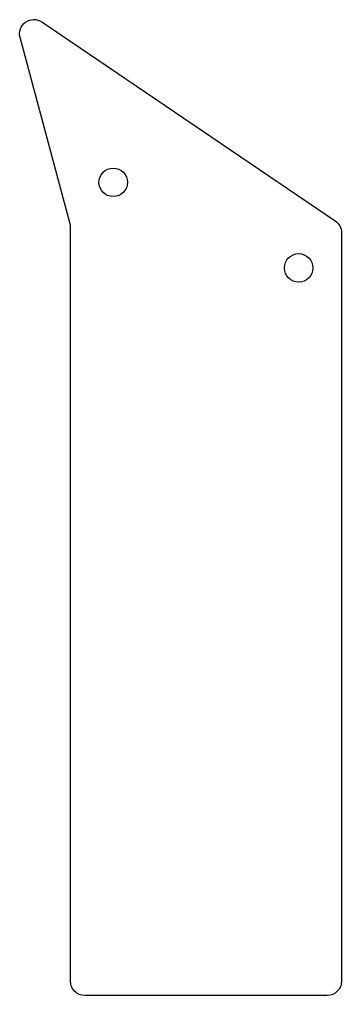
# Model space of a CAD drawing. Header units: millimetres. Extents: x 9.3 to 31.9, y 37.1 to 105.5.
import ezdxf

# ---------------------------------------------------------------- set-up
doc = ezdxf.new("R2010")
doc.units = ezdxf.units.MM
doc.layers.get('0').update_dxf_attribs({"linetype": 'CONTINUOUS'})

msp = doc.modelspace()

# ---------------------------------------------------------------- linework, layer by layer
msp.add_lwpolyline([(9.317, 104.29, -0.694818), (10.843, 105.377), (31.411, 91.436, -0.248722), (31.85, 90.608), (31.85, 38.138, -0.414214), (30.85, 37.138), (13.85, 37.138, -0.414214), (12.85, 38.138), (12.85, 91.138)], format="xyb", close=True)
for centre in [(15.85, 94.138), (28.85, 88.138)]:
    msp.add_circle(centre, 1)

doc.saveas('drawing.dxf')
